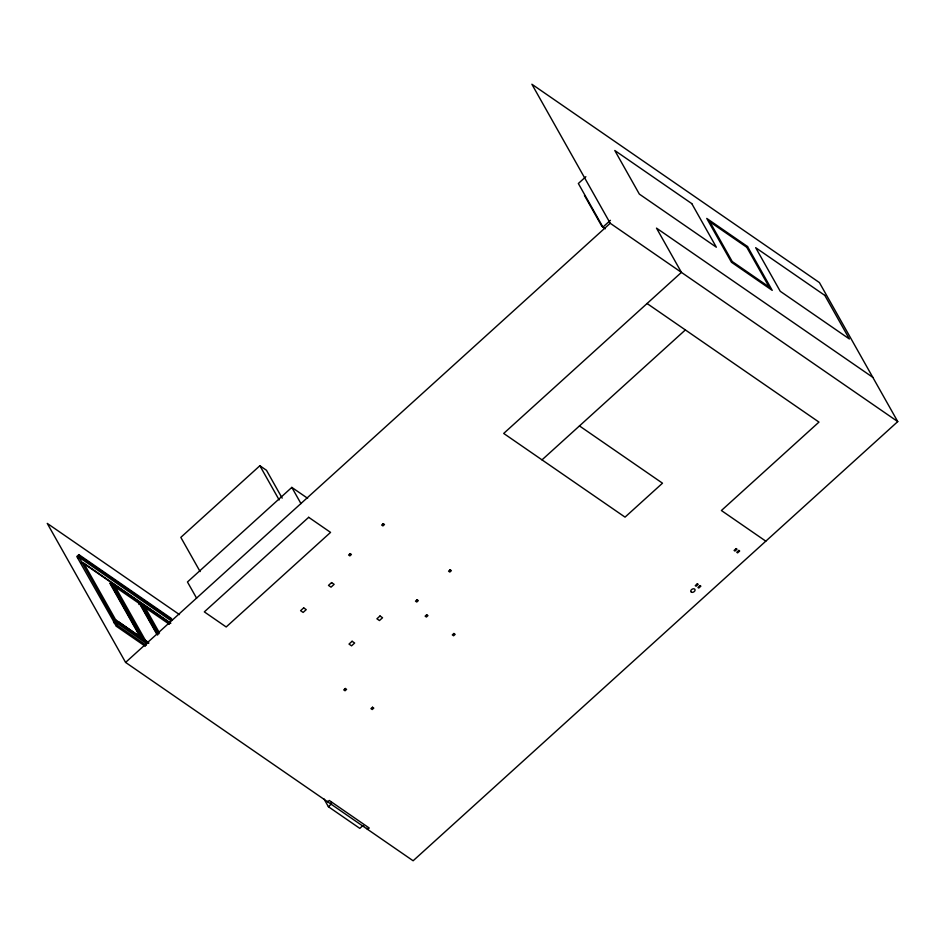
<?xml version="1.0" encoding="UTF-8"?>
<svg xmlns="http://www.w3.org/2000/svg" width="945" height="945" viewBox="0 0 945 945"><rect width="100%" height="100%" fill="white"/><g stroke="black" fill="none" stroke-linecap="round" stroke-linejoin="round"><path stroke-width="1.42" d="M78.872 554.644L79.64 556.014L172.073 619.766L171.293 618.396L78.872 554.644L76.805 556.51L113.955 621.987L114.983 621.042L117.215 622.59L118.255 621.645L148.696 642.86M77.573 557.881L79.64 556.014M77.998 558.176L79.037 557.243L170.608 620.404M80.833 563.196L81.861 562.263L170.017 623.062M141.029 638.525L109.868 583.23L110.612 583.738L111.64 582.805L144.053 640.308M282.165 498.145L266.466 470.279L259.875 465.743L180.826 537.374L200.104 571.571M585.853 176.703L578.352 183.507L602.922 227.107L610.423 220.315M145.317 646.274L116.4 626.322L113.53 621.692L115.597 619.814L148.495 642.517M114.168 622.826L116.235 620.959L148.648 643.321M114.593 623.121L115.633 622.188L146.959 643.805M138.88 604.481L139.647 603.772L157.047 634.638M113.589 585.794L140.392 604.28L141.431 603.347L158.713 634.024M116.4 626.322L117.428 625.389L146.345 645.329M307.633 498.298L291.828 487.396L187.464 581.978L196.595 598.173M125.59 662.421L610.222 223.268L897.75 421.6L413.119 860.765L125.59 662.421L47.25 523.4L179.491 614.616M542.005 459.861L685.373 329.935M331.66 802.364L330.62 803.309L331.471 803.888L328.376 806.699L324.04 799.009M872.814 377.35L656.491 228.123L681.428 272.384L503.697 433.436L625.035 517.139L662.492 483.19L579.462 425.923M605.332 228.773L601.823 226.245L584.459 195.426M647.065 303.51L818.972 422.096L721.401 510.524L765.816 541.166M170.821 623.204L83.703 563.114L116.495 621.302M144.55 607.151L169.438 624.314M327.655 801.254L327.738 801.88L329.297 800.474L369.212 828.009L367.664 829.415L366.731 828.21M363.754 826.154L362.904 825.576L359.809 828.375L328.376 806.699M897.75 421.6L819.409 282.579L531.881 84.235L610.222 223.268M291.828 487.396L300.959 503.602M259.875 465.743L279.153 499.94M143.652 604.883L159.504 633.008M140.392 604.28L157.673 634.957M113.873 584.341L145.554 640.568M110.612 583.738L141.573 638.69M79.037 557.243L114.983 621.042M115.633 622.188L117.428 625.389M308.684 517.305L204.321 611.876L226.186 626.972L330.561 532.389L308.684 517.305M350.146 553.593L348.599 554.998L349.874 555.884L351.422 554.479L350.146 553.593M383.221 523.636L381.662 525.042L382.938 525.916L384.497 524.51L383.221 523.636M303.688 607.871L300.581 610.683L303.132 612.431L306.239 609.631L303.688 607.871M331.589 582.581L328.482 585.392L331.034 587.152L334.14 584.341L331.589 582.581M352.107 641.265L349 644.077L351.552 645.837L354.647 643.025L352.107 641.265M380.008 615.986L376.901 618.798L379.453 620.546L382.548 617.746L380.008 615.986M417.04 599.744L415.493 601.15L416.769 602.024L418.316 600.618L417.04 599.744M450.103 569.776L448.556 571.182L449.832 572.056L451.379 570.65L450.103 569.776M345.315 688.48L343.756 689.885L345.031 690.771L346.591 689.366L345.315 688.48M426.691 614.746L425.132 616.152L426.408 617.026L427.955 615.62L426.691 614.746M372.495 707.238L370.948 708.644L372.212 709.518L373.771 708.112L372.495 707.238M453.872 633.493L452.312 634.898L453.588 635.784L455.147 634.378L453.872 633.493M697.351 583.75L695.284 585.628L696.134 586.207L698.19 584.341L697.351 583.75M736.155 548.584L734.088 550.451L734.938 551.041L737.005 549.163L736.155 548.584M700.009 585.593L697.942 587.459L698.792 588.05L700.859 586.172L700.009 585.593M738.825 550.415L736.757 552.293L737.608 552.884L739.675 551.006L738.825 550.415M691.775 203.612L614.782 150.491L639.352 194.103L716.345 247.212L691.775 203.612M824.796 295.372L755.669 247.684L780.239 291.284L849.366 338.971L824.796 295.372M747.53 246.539L706.754 218.413L731.454 262.249L772.23 290.375L747.53 246.539M746.774 247.283L709.825 221.791L732.21 261.517L769.159 287.008L746.774 247.283M691.551 592.267A2.327 1.583 -29.4 0 0 695.059 590.259A2.327 1.583 -29.4 0 0 692.106 589.207A2.327 1.583 -29.4 0 0 691.551 592.267"/></g></svg>
